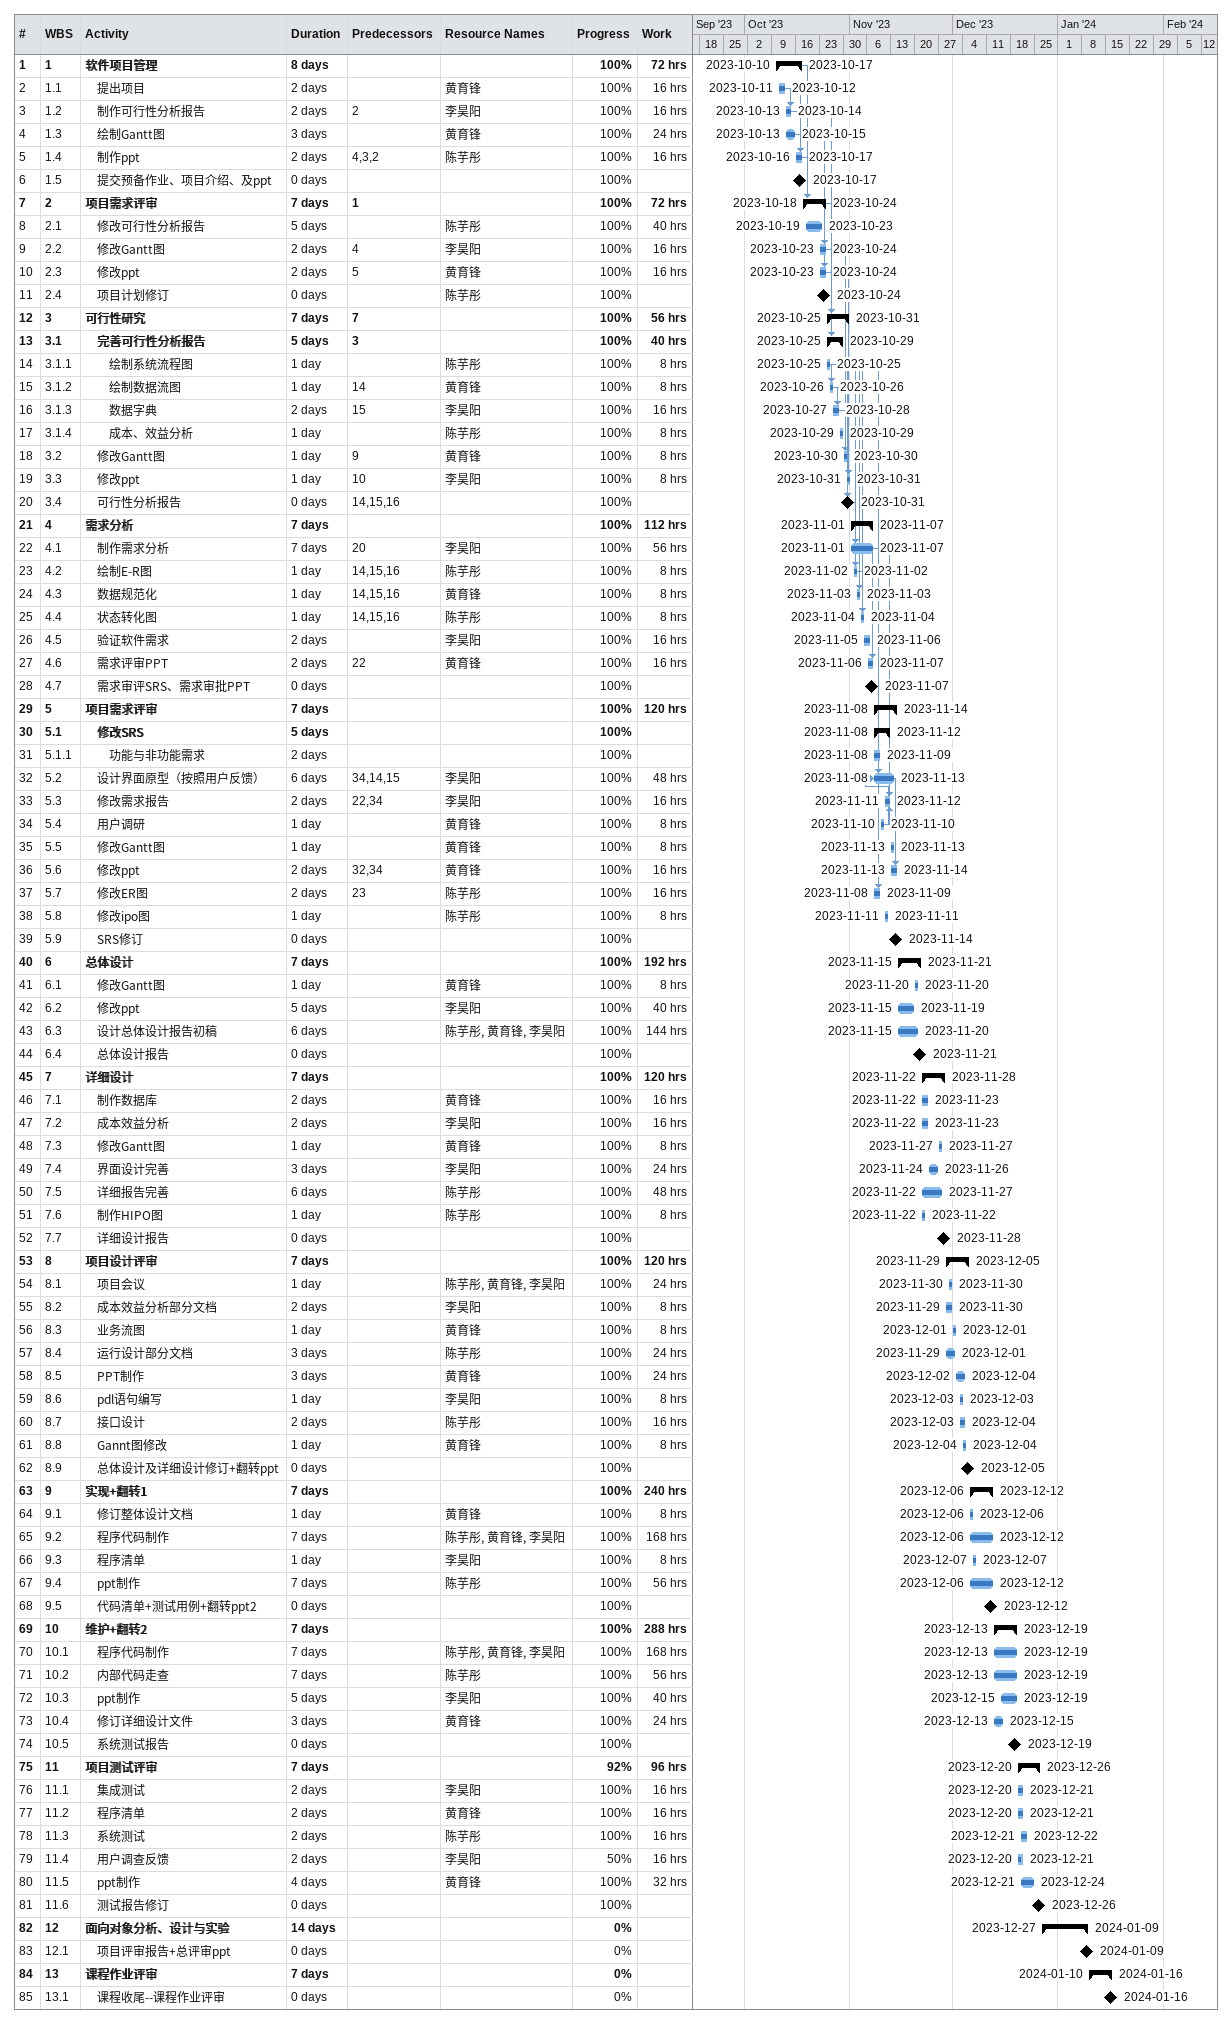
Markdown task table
| ID | WBS | Task | Duration | Start | Finish | Predecessors | Resources | % complete | Work (h) |
|---|---|---|---|---|---|---|---|---|---|
| 1 | 1 | **软件项目管理** | 8d | 2023-10-10 | 2023-10-17 |  |  | 100 | 72 |
| 2 | 1.1 | 提出项目 | 2d | 2023-10-11 | 2023-10-12 |  | 黄育锋 | 100 | 16 |
| 3 | 1.2 | 制作可行性分析报告 | 2d | 2023-10-13 | 2023-10-14 | 2 | 李昊阳 | 100 | 16 |
| 4 | 1.3 | 绘制Gantt图 | 3d | 2023-10-13 | 2023-10-15 |  | 黄育锋 | 100 | 24 |
| 5 | 1.4 | 制作ppt | 2d | 2023-10-16 | 2023-10-17 | 4, 3, 2 | 陈芋彤 | 100 | 16 |
| 6 | 1.5 | 提交预备作业、项目介绍、及ppt | 0d | 2023-10-17 | 2023-10-17 |  |  | 100 |  |
| 7 | 2 | **项目需求评审** | 7d | 2023-10-18 | 2023-10-24 | 1 |  | 100 | 72 |
| 8 | 2.1 | 修改可行性分析报告 | 5d | 2023-10-19 | 2023-10-23 |  | 陈芋彤 | 100 | 40 |
| 9 | 2.2 | 修改Gantt图 | 2d | 2023-10-23 | 2023-10-24 | 4 | 李昊阳 | 100 | 16 |
| 10 | 2.3 | 修改ppt | 2d | 2023-10-23 | 2023-10-24 | 5 | 黄育锋 | 100 | 16 |
| 11 | 2.4 | 项目计划修订 | 0d | 2023-10-24 | 2023-10-24 |  | 陈芋彤 | 100 |  |
| 12 | 3 | **可行性研究** | 7d | 2023-10-25 | 2023-10-31 | 7 |  | 100 | 56 |
| 13 | 3.1 | **完善可行性分析报告** | 5d | 2023-10-25 | 2023-10-29 | 3 |  | 100 | 40 |
| 14 | 3.1.1 | 绘制系统流程图 | 1d | 2023-10-25 | 2023-10-25 |  | 陈芋彤 | 100 | 8 |
| 15 | 3.1.2 | 绘制数据流图 | 1d | 2023-10-26 | 2023-10-26 | 14 | 黄育锋 | 100 | 8 |
| 16 | 3.1.3 | 数据字典 | 2d | 2023-10-27 | 2023-10-28 | 15 | 李昊阳 | 100 | 16 |
| 17 | 3.1.4 | 成本、效益分析 | 1d | 2023-10-29 | 2023-10-29 |  | 陈芋彤 | 100 | 8 |
| 18 | 3.2 | 修改Gantt图 | 1d | 2023-10-30 | 2023-10-30 | 9 | 黄育锋 | 100 | 8 |
| 19 | 3.3 | 修改ppt | 1d | 2023-10-31 | 2023-10-31 | 10 | 李昊阳 | 100 | 8 |
| 20 | 3.4 | 可行性分析报告 | 0d | 2023-10-31 | 2023-10-31 | 14, 15, 16 |  | 100 |  |
| 21 | 4 | **需求分析** | 7d | 2023-11-01 | 2023-11-07 |  |  | 100 | 112 |
| 22 | 4.1 | 制作需求分析 | 7d | 2023-11-01 | 2023-11-07 | 20 | 李昊阳 | 100 | 56 |
| 23 | 4.2 | 绘制E-R图 | 1d | 2023-11-02 | 2023-11-02 | 14, 15, 16 | 陈芋彤 | 100 | 8 |
| 24 | 4.3 | 数据规范化 | 1d | 2023-11-03 | 2023-11-03 | 14, 15, 16 | 黄育锋 | 100 | 8 |
| 25 | 4.4 | 状态转化图 | 1d | 2023-11-04 | 2023-11-04 | 14, 15, 16 | 陈芋彤 | 100 | 8 |
| 26 | 4.5 | 验证软件需求 | 2d | 2023-11-05 | 2023-11-06 |  | 李昊阳 | 100 | 16 |
| 27 | 4.6 | 需求评审PPT | 2d | 2023-11-06 | 2023-11-07 | 22 | 黄育锋 | 100 | 16 |
| 28 | 4.7 | 需求审评SRS、需求审批PPT | 0d | 2023-11-07 | 2023-11-07 |  |  | 100 |  |
| 29 | 5 | **项目需求评审** | 7d | 2023-11-08 | 2023-11-14 |  |  | 100 | 120 |
| 30 | 5.1 | **修改SRS** | 5d | 2023-11-08 | 2023-11-12 |  |  | 100 |  |
| 31 | 5.1.1 | 功能与非功能需求 | 2d | 2023-11-08 | 2023-11-09 |  |  | 100 |  |
| 32 | 5.2 | 设计界面原型（按照用户反馈） | 6d | 2023-11-08 | 2023-11-13 | 34, 14, 15 | 李昊阳 | 100 | 48 |
| 33 | 5.3 | 修改需求报告 | 2d | 2023-11-11 | 2023-11-12 | 22, 34 | 李昊阳 | 100 | 16 |
| 34 | 5.4 | 用户调研 | 1d | 2023-11-10 | 2023-11-10 |  | 黄育锋 | 100 | 8 |
| 35 | 5.5 | 修改Gantt图 | 1d | 2023-11-13 | 2023-11-13 |  | 黄育锋 | 100 | 8 |
| 36 | 5.6 | 修改ppt | 2d | 2023-11-13 | 2023-11-14 | 32, 34 | 黄育锋 | 100 | 16 |
| 37 | 5.7 | 修改ER图 | 2d | 2023-11-08 | 2023-11-09 | 23 | 陈芋彤 | 100 | 16 |
| 38 | 5.8 | 修改ipo图 | 1d | 2023-11-11 | 2023-11-11 |  | 陈芋彤 | 100 | 8 |
| 39 | 5.9 | SRS修订 | 0d | 2023-11-14 | 2023-11-14 |  |  | 100 |  |
| 40 | 6 | **总体设计** | 7d | 2023-11-15 | 2023-11-21 |  |  | 100 | 192 |
| 41 | 6.1 | 修改Gantt图 | 1d | 2023-11-20 | 2023-11-20 |  | 黄育锋 | 100 | 8 |
| 42 | 6.2 | 修改ppt | 5d | 2023-11-15 | 2023-11-19 |  | 李昊阳 | 100 | 40 |
| 43 | 6.3 | 设计总体设计报告初稿 | 6d | 2023-11-15 | 2023-11-20 |  | 陈芋彤, 黄育锋, 李昊阳 | 100 | 144 |
| 44 | 6.4 | 总体设计报告 | 0d | 2023-11-21 | 2023-11-21 |  |  | 100 |  |
| 45 | 7 | **详细设计** | 7d | 2023-11-22 | 2023-11-28 |  |  | 100 | 120 |
| 46 | 7.1 | 制作数据库 | 2d | 2023-11-22 | 2023-11-23 |  | 黄育锋 | 100 | 16 |
| 47 | 7.2 | 成本效益分析 | 2d | 2023-11-22 | 2023-11-23 |  | 李昊阳 | 100 | 16 |
| 48 | 7.3 | 修改Gantt图 | 1d | 2023-11-27 | 2023-11-27 |  | 黄育锋 | 100 | 8 |
| 49 | 7.4 | 界面设计完善 | 3d | 2023-11-24 | 2023-11-26 |  | 李昊阳 | 100 | 24 |
| 50 | 7.5 | 详细报告完善 | 6d | 2023-11-22 | 2023-11-27 |  | 陈芋彤 | 100 | 48 |
| 51 | 7.6 | 制作HIPO图 | 1d | 2023-11-22 | 2023-11-22 |  | 陈芋彤 | 100 | 8 |
| 52 | 7.7 | 详细设计报告 | 0d | 2023-11-28 | 2023-11-28 |  |  | 100 |  |
| 53 | 8 | **项目设计评审** | 7d | 2023-11-29 | 2023-12-05 |  |  | 100 | 120 |
| 54 | 8.1 | 项目会议 | 1d | 2023-11-30 | 2023-11-30 |  | 陈芋彤, 黄育锋, 李昊阳 | 100 | 24 |
| 55 | 8.2 | 成本效益分析部分文档 | 2d | 2023-11-29 | 2023-11-30 |  | 李昊阳 | 100 | 8 |
| 56 | 8.3 | 业务流图 | 1d | 2023-12-01 | 2023-12-01 |  | 黄育锋 | 100 | 8 |
| 57 | 8.4 | 运行设计部分文档 | 3d | 2023-11-29 | 2023-12-01 |  | 陈芋彤 | 100 | 24 |
| 58 | 8.5 | PPT制作 | 3d | 2023-12-02 | 2023-12-04 |  | 黄育锋 | 100 | 24 |
| 59 | 8.6 | pdl语句编写 | 1d | 2023-12-03 | 2023-12-03 |  | 李昊阳 | 100 | 8 |
| 60 | 8.7 | 接口设计 | 2d | 2023-12-03 | 2023-12-04 |  | 陈芋彤 | 100 | 16 |
| 61 | 8.8 | Gannt图修改 | 1d | 2023-12-04 | 2023-12-04 |  | 黄育锋 | 100 | 8 |
| 62 | 8.9 | 总体设计及详细设计修订+翻转ppt | 0d | 2023-12-05 | 2023-12-05 |  |  | 100 |  |
| 63 | 9 | **实现+翻转1** | 7d | 2023-12-06 | 2023-12-12 |  |  | 100 | 240 |
| 64 | 9.1 | 修订整体设计文档 | 1d | 2023-12-06 | 2023-12-06 |  | 黄育锋 | 100 | 8 |
| 65 | 9.2 | 程序代码制作 | 7d | 2023-12-06 | 2023-12-12 |  | 陈芋彤, 黄育锋, 李昊阳 | 100 | 168 |
| 66 | 9.3 | 程序清单 | 1d | 2023-12-07 | 2023-12-07 |  | 李昊阳 | 100 | 8 |
| 67 | 9.4 | ppt制作 | 7d | 2023-12-06 | 2023-12-12 |  | 陈芋彤 | 100 | 56 |
| 68 | 9.5 | 代码清单+测试用例+翻转ppt2 | 0d | 2023-12-12 | 2023-12-12 |  |  | 100 |  |
| 69 | 10 | **维护+翻转2** | 7d | 2023-12-13 | 2023-12-19 |  |  | 100 | 288 |
| 70 | 10.1 | 程序代码制作 | 7d | 2023-12-13 | 2023-12-19 |  | 陈芋彤, 黄育锋, 李昊阳 | 100 | 168 |
| 71 | 10.2 | 内部代码走查 | 7d | 2023-12-13 | 2023-12-19 |  | 陈芋彤 | 100 | 56 |
| 72 | 10.3 | ppt制作 | 5d | 2023-12-15 | 2023-12-19 |  | 李昊阳 | 100 | 40 |
| 73 | 10.4 | 修订详细设计文件 | 3d | 2023-12-13 | 2023-12-15 |  | 黄育锋 | 100 | 24 |
| 74 | 10.5 | 系统测试报告 | 0d | 2023-12-19 | 2023-12-19 |  |  | 100 |  |
| 75 | 11 | **项目测试评审** | 7d | 2023-12-20 | 2023-12-26 |  |  | 92 | 96 |
| 76 | 11.1 | 集成测试 | 2d | 2023-12-20 | 2023-12-21 |  | 李昊阳 | 100 | 16 |
| 77 | 11.2 | 程序清单 | 2d | 2023-12-20 | 2023-12-21 |  | 黄育锋 | 100 | 16 |
| 78 | 11.3 | 系统测试 | 2d | 2023-12-21 | 2023-12-22 |  | 陈芋彤 | 100 | 16 |
| 79 | 11.4 | 用户调查反馈 | 2d | 2023-12-20 | 2023-12-21 |  | 李昊阳 | 50 | 16 |
| 80 | 11.5 | ppt制作 | 4d | 2023-12-21 | 2023-12-24 |  | 黄育锋 | 100 | 32 |
| 81 | 11.6 | 测试报告修订 | 0d | 2023-12-26 | 2023-12-26 |  |  | 100 |  |
| 82 | 12 | **面向对象分析、设计与实验** | 14d | 2023-12-27 | 2024-01-09 |  |  | 0 |  |
| 83 | 12.1 | 项目评审报告+总评审ppt | 0d | 2024-01-09 | 2024-01-09 |  |  | 0 |  |
| 84 | 13 | **课程作业评审** | 7d | 2024-01-10 | 2024-01-16 |  |  | 0 |  |
| 85 | 13.1 | 课程收尾--课程作业评审 | 0d | 2024-01-16 | 2024-01-16 |  |  | 0 |  |
